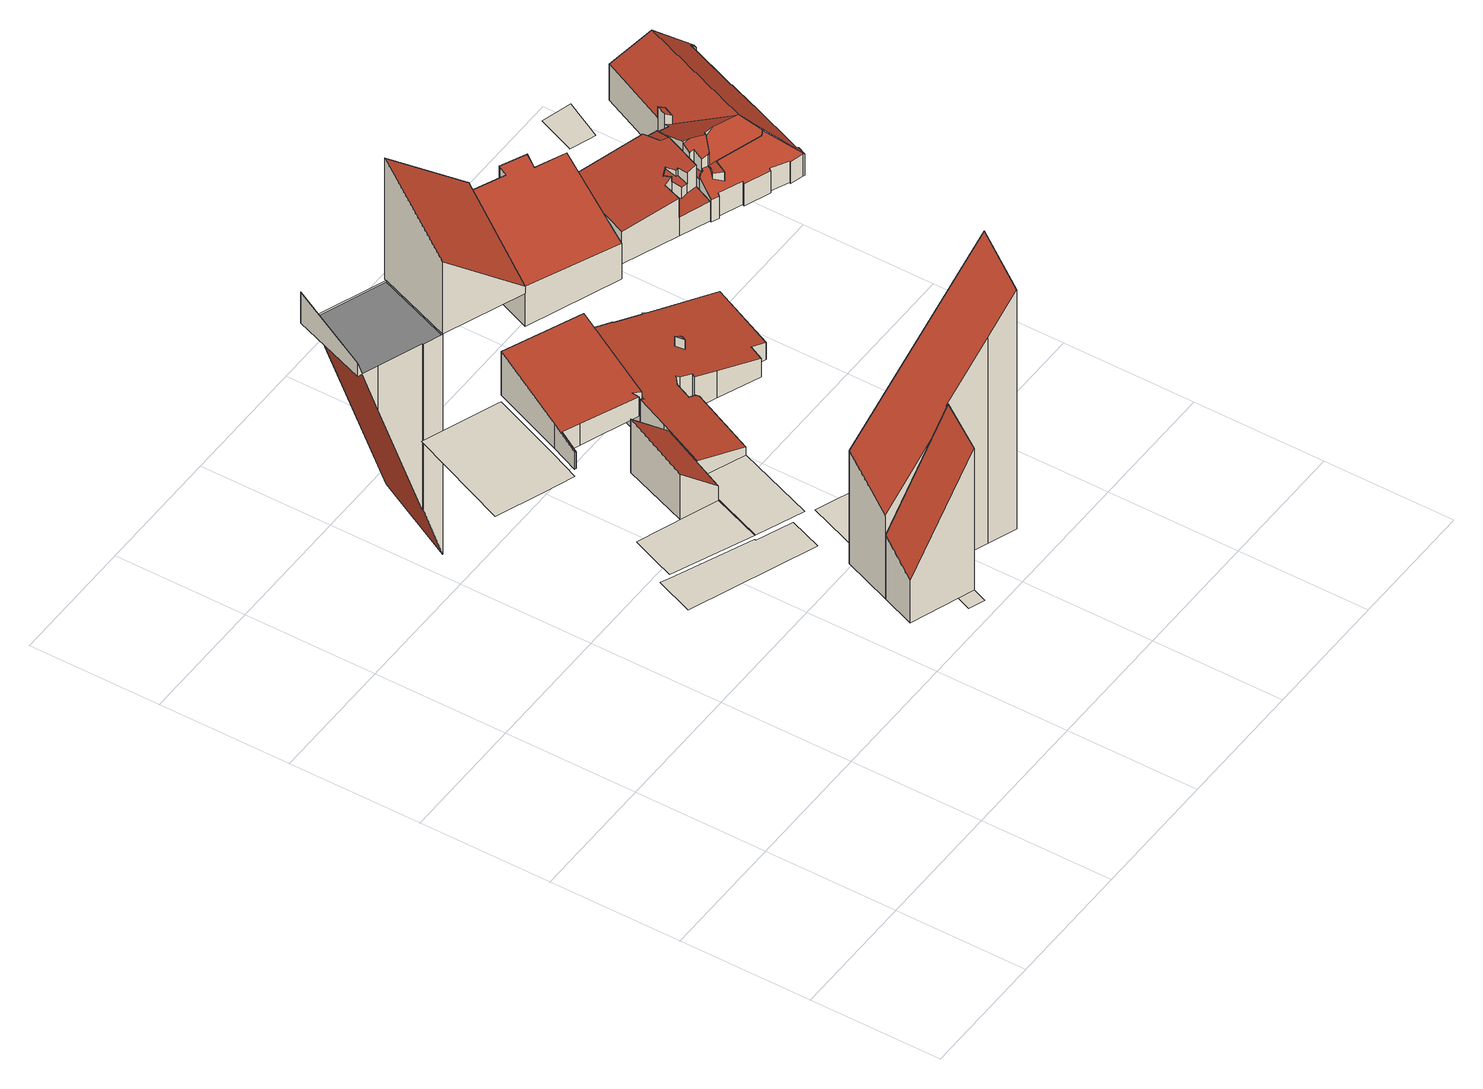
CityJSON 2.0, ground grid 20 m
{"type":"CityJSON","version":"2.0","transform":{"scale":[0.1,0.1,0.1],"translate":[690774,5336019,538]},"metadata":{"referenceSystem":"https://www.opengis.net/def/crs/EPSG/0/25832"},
"CityObjects":{
"building1":{"type":"Building","attributes":{"area_m2":55.53,"max_x":690797.88,"max_y":5336030,"min_x":690786.38,"min_y":5336021.5,"rf_extrusion_mode":"standard","rf_force_lod11":false,"rf_h_ground":576.33,"rf_h_pc_98p":0,"rf_h_roof_50p":599.58,"rf_h_roof_70p":599.72,"rf_h_roof_max":600.33,"rf_h_roof_min":599.33,"rf_is_glass_roof":false,"rf_nodata_frac":0.891,"rf_nodata_r":0,"rf_pc_select":"_HIGHEST_YET_INSUFFICIENT_COVERAGE","rf_pc_year":2026,"rf_pointcloud_unusable":false,"rf_pt_density":23.67,"rf_ridgelines":0,"rf_rmse_lod22":2.64,"rf_roof_planes":1,"rf_roof_type":"slanted","rf_success":true,"rf_t_run":1,"rf_volume_lod22":1007.34,"source_file":"690_5336.gml"},"children":["building1-1"]},
"building1-1":{"type":"BuildingPart","parents":["building1"],"geometry":[{"type":"Solid","lod":"2.2","boundaries":[[[[0,1,2,3]],[[4,2,1,5]],[[6,3,2,4]],[[7,0,3,6]],[[5,1,0,7]],[[5,7,6,4]]]],"semantics":{"surfaces":[{"type":"GroundSurface"},{"type":"WallSurface","on_footprint_edge":true},{"type":"RoofSurface","rf_azimuth":268.83,"rf_h_roof_50p":594.43,"rf_h_roof_70p":598.14,"rf_h_roof_max":604.79,"rf_h_roof_min":584.13,"rf_slope":61.91}],"values":[[0,1,1,1,1,2]]}}]},
"building2":{"type":"Building","attributes":{"area_m2":118.25,"max_x":690795.81,"max_y":5336057,"min_x":690774.81,"min_y":5336044,"rf_extrusion_mode":"skip","rf_force_lod11":false,"rf_h_ground":573.92,"rf_h_pc_98p":0,"rf_h_roof_50p":0,"rf_h_roof_70p":0,"rf_h_roof_max":0,"rf_h_roof_min":0,"rf_is_glass_roof":false,"rf_nodata_frac":0.964,"rf_nodata_r":0,"rf_pc_select":"_HIGHEST_YET_INSUFFICIENT_COVERAGE","rf_pc_year":2026,"rf_pointcloud_unusable":true,"rf_pt_density":4,"rf_roof_planes":0,"rf_roof_type":"no points","rf_success":true,"rf_t_run":0,"source_file":"690_5336.gml"},"geometry":[{"type":"MultiSurface","lod":"0","boundaries":[[[8,9,10,11,12,13,14]]]}]},
"building3":{"type":"Building","attributes":{"area_m2":5.8,"max_x":690795.94,"max_y":5336022.5,"min_x":690792.81,"min_y":5336019,"rf_extrusion_mode":"skip","rf_force_lod11":false,"rf_h_ground":576.33,"rf_h_pc_98p":0,"rf_h_roof_50p":0,"rf_h_roof_70p":0,"rf_h_roof_max":0,"rf_h_roof_min":0,"rf_is_glass_roof":false,"rf_nodata_frac":0.625,"rf_nodata_r":0,"rf_pc_select":"_HIGHEST_YET_INSUFFICIENT_COVERAGE","rf_pc_year":2026,"rf_pointcloud_unusable":true,"rf_pt_density":60.44,"rf_roof_planes":0,"rf_roof_type":"no planes","rf_success":true,"rf_t_run":0,"source_file":"690_5336.gml"},"geometry":[{"type":"MultiSurface","lod":"0","boundaries":[[[3,15,16,17]]]}]},
"building4":{"type":"Building","attributes":{"area_m2":101.1,"max_x":690793.38,"max_y":5336063.5,"min_x":690778.38,"min_y":5336051.5,"rf_extrusion_mode":"skip","rf_force_lod11":false,"rf_h_ground":574.58,"rf_h_pc_98p":0,"rf_h_roof_50p":0,"rf_h_roof_70p":0,"rf_h_roof_max":0,"rf_h_roof_min":0,"rf_is_glass_roof":false,"rf_nodata_frac":0.943,"rf_nodata_r":0,"rf_pc_select":"_HIGHEST_YET_INSUFFICIENT_COVERAGE","rf_pc_year":2026,"rf_pointcloud_unusable":true,"rf_pt_density":4,"rf_roof_planes":0,"rf_roof_type":"no points","rf_success":true,"rf_t_run":2,"source_file":"690_5336.gml"},"geometry":[{"type":"MultiSurface","lod":"0","boundaries":[[[18,19,20,21,22]]]}]},
"building5":{"type":"Building","attributes":{"area_m2":160.46,"max_x":690811.12,"max_y":5336037.5,"min_x":690788.38,"min_y":5336023,"rf_extrusion_mode":"standard","rf_force_lod11":false,"rf_h_ground":576.33,"rf_h_pc_98p":0,"rf_h_roof_50p":600.72,"rf_h_roof_70p":602.12,"rf_h_roof_max":603.88,"rf_h_roof_min":599.97,"rf_is_glass_roof":false,"rf_nodata_frac":0.939,"rf_nodata_r":0,"rf_pc_select":"_HIGHEST_YET_INSUFFICIENT_COVERAGE","rf_pc_year":2026,"rf_pointcloud_unusable":false,"rf_pt_density":22.15,"rf_ridgelines":0,"rf_rmse_lod22":4.76,"rf_roof_planes":2,"rf_roof_type":"slanted","rf_success":true,"rf_t_run":2,"rf_volume_lod22":4947.02,"source_file":"690_5336.gml"},"children":["building5-1"]},
"building5-1":{"type":"BuildingPart","parents":["building5"],"geometry":[{"type":"Solid","lod":"2.2","boundaries":[[[[23,24,25,26,27,28,29]],[[30,24,23,31]],[[31,23,29,32]],[[32,29,28,33]],[[33,28,27,34]],[[34,27,26,35]],[[35,26,25,36]],[[36,25,24,30]],[[36,30,31,32,33,34,35]]]],"semantics":{"surfaces":[{"type":"GroundSurface"},{"type":"WallSurface","on_footprint_edge":true},{"type":"RoofSurface","rf_azimuth":262.92,"rf_h_roof_50p":607,"rf_h_roof_70p":612.78,"rf_h_roof_max":623.7,"rf_h_roof_min":591.3,"rf_slope":55.51}],"values":[[0,1,1,1,1,1,1,1,2]]}}]},
"building6":{"type":"Building","attributes":{"area_m2":212.73,"max_x":690792.81,"max_y":5336096.5,"min_x":690774.56,"min_y":5336076.5,"rf_extrusion_mode":"skip","rf_force_lod11":false,"rf_h_ground":575.17,"rf_h_pc_98p":0,"rf_h_roof_50p":0,"rf_h_roof_70p":0,"rf_h_roof_max":0,"rf_h_roof_min":0,"rf_is_glass_roof":false,"rf_nodata_frac":0.924,"rf_nodata_r":0,"rf_pc_select":"_HIGHEST_YET_INSUFFICIENT_COVERAGE","rf_pc_year":2026,"rf_pointcloud_unusable":true,"rf_pt_density":8.12,"rf_roof_planes":0,"rf_roof_type":"no planes","rf_success":true,"rf_t_run":1,"source_file":"690_5336.gml"},"geometry":[{"type":"MultiSurface","lod":"0","boundaries":[[[37,38,39,40,41,42,43,44]]]}]},
"building7":{"type":"Building","attributes":{"area_m2":65.28,"max_x":690797.19,"max_y":5336071,"min_x":690787.69,"min_y":5336059,"rf_extrusion_mode":"standard","rf_force_lod11":false,"rf_h_ground":574.62,"rf_h_pc_98p":0,"rf_h_roof_50p":578.53,"rf_h_roof_70p":578.67,"rf_h_roof_max":578.78,"rf_h_roof_min":578.42,"rf_is_glass_roof":false,"rf_nodata_frac":0.9,"rf_nodata_r":0,"rf_pc_select":"_HIGHEST_YET_INSUFFICIENT_COVERAGE","rf_pc_year":2026,"rf_pointcloud_unusable":false,"rf_pt_density":12.77,"rf_ridgelines":0,"rf_rmse_lod22":1.02,"rf_roof_planes":1,"rf_roof_type":"slanted","rf_success":true,"rf_t_run":3,"rf_volume_lod22":390.44,"source_file":"690_5336.gml"},"children":["building7-1"]},
"building7-1":{"type":"BuildingPart","parents":["building7"],"geometry":[{"type":"Solid","lod":"2.2","boundaries":[[[[20,45,46,47]],[[48,20,47,49]],[[49,47,46,50]],[[50,46,45,51]],[[51,45,20,48]],[[51,48,49,50]]]],"semantics":{"surfaces":[{"type":"GroundSurface"},{"type":"WallSurface","on_footprint_edge":true},{"type":"RoofSurface","rf_azimuth":119.1,"rf_h_roof_50p":580.71,"rf_h_roof_70p":581.91,"rf_h_roof_max":584.17,"rf_h_roof_min":577.2,"rf_slope":42.78}],"values":[[0,1,1,1,1,2]]}}]},
"building8":{"type":"Building","attributes":{"area_m2":98.35,"max_x":690802.12,"max_y":5336063,"min_x":690790.44,"min_y":5336048.5,"rf_extrusion_mode":"skip","rf_force_lod11":false,"rf_h_ground":574.88,"rf_h_pc_98p":0,"rf_h_roof_50p":0,"rf_h_roof_70p":0,"rf_h_roof_max":0,"rf_h_roof_min":0,"rf_is_glass_roof":false,"rf_nodata_frac":0.88,"rf_nodata_r":0,"rf_pc_select":"_HIGHEST_YET_INSUFFICIENT_COVERAGE","rf_pc_year":2026,"rf_pointcloud_unusable":true,"rf_pt_density":71.15,"rf_roof_planes":0,"rf_roof_type":"no planes","rf_success":true,"rf_t_run":1,"source_file":"690_5336.gml"},"geometry":[{"type":"MultiSurface","lod":"0","boundaries":[[[52,53,54,55]]]}]},
"building9":{"type":"Building","attributes":{"area_m2":113.41,"max_x":690807.62,"max_y":5336048,"min_x":690794.75,"min_y":5336033,"rf_extrusion_mode":"skip","rf_force_lod11":false,"rf_h_ground":573.83,"rf_h_pc_98p":0,"rf_h_roof_50p":0,"rf_h_roof_70p":0,"rf_h_roof_max":0,"rf_h_roof_min":0,"rf_is_glass_roof":false,"rf_nodata_frac":0.936,"rf_nodata_r":0,"rf_pc_select":"_HIGHEST_YET_INSUFFICIENT_COVERAGE","rf_pc_year":2026,"rf_pointcloud_unusable":true,"rf_pt_density":4,"rf_roof_planes":0,"rf_roof_type":"no points","rf_success":true,"rf_t_run":0,"source_file":"690_5336.gml"},"geometry":[{"type":"MultiSurface","lod":"0","boundaries":[[[56,57,58,59]]]}]},
"building10":{"type":"Building","attributes":{"area_m2":12.14,"max_x":690798.31,"max_y":5336073,"min_x":690793.38,"min_y":5336069,"rf_extrusion_mode":"skip","rf_force_lod11":false,"rf_h_ground":574.62,"rf_h_pc_98p":0,"rf_h_roof_50p":0,"rf_h_roof_70p":0,"rf_h_roof_max":0,"rf_h_roof_min":0,"rf_is_glass_roof":false,"rf_nodata_frac":0.854,"rf_nodata_r":0,"rf_pc_select":"_HIGHEST_YET_INSUFFICIENT_COVERAGE","rf_pc_year":2026,"rf_pointcloud_unusable":true,"rf_pt_density":10.29,"rf_roof_planes":0,"rf_roof_type":"no points","rf_success":true,"rf_t_run":0,"source_file":"690_5336.gml"},"geometry":[{"type":"MultiSurface","lod":"0","boundaries":[[[60,47,61,62,63,64]]]}]},
"building11":{"type":"Building","attributes":{"area_m2":177.84,"max_x":690805,"max_y":5336092,"min_x":690786.44,"min_y":5336074.5,"rf_extrusion_mode":"standard","rf_force_lod11":false,"rf_h_ground":576.53,"rf_h_pc_98p":0,"rf_h_roof_50p":581.47,"rf_h_roof_70p":581.97,"rf_h_roof_max":582.38,"rf_h_roof_min":578.97,"rf_is_glass_roof":false,"rf_nodata_frac":0.756,"rf_nodata_r":0,"rf_pc_select":"_HIGHEST_YET_INSUFFICIENT_COVERAGE","rf_pc_year":2026,"rf_pointcloud_unusable":false,"rf_pt_density":67.51,"rf_ridgelines":0,"rf_rmse_lod22":0.974,"rf_roof_planes":10,"rf_roof_type":"slanted","rf_success":true,"rf_t_run":8,"rf_volume_lod22":980.5,"source_file":"690_5336.gml"},"children":["building11-1"]},
"building11-1":{"type":"BuildingPart","parents":["building11"],"geometry":[{"type":"Solid","lod":"2.2","boundaries":[[[[65,66,67,68,69,70,71,72,73,74]],[[75,73,72,76]],[[76,72,71,77]],[[78,69,68,79]],[[80,70,69,78]],[[81,65,74,82]],[[77,71,70,80]],[[83,84,82,85]],[[86,87,84,83]],[[87,66,65,81]],[[79,68,67,88]],[[85,82,74,73,75]],[[88,67,66,87,86]],[[87,81,82,84]],[[88,86,83,85,75,76,77,80,78,79]]]],"semantics":{"surfaces":[{"type":"GroundSurface"},{"type":"WallSurface","on_footprint_edge":true},{"type":"WallSurface","on_footprint_edge":false},{"type":"RoofSurface","rf_azimuth":200.66,"rf_h_roof_50p":578.84,"rf_h_roof_70p":578.84,"rf_h_roof_max":579,"rf_h_roof_min":578.84,"rf_slope":43.45},{"type":"RoofSurface","rf_azimuth":193.33,"rf_h_roof_50p":582.1,"rf_h_roof_70p":582.88,"rf_h_roof_max":584.27,"rf_h_roof_min":579.76,"rf_slope":15.99}],"values":[[0,1,1,1,1,1,1,2,2,1,1,1,1,3,4]]}}]},
"building12":{"type":"Building","attributes":{"area_m2":165.88,"max_x":690801.81,"max_y":5336120.5,"min_x":690784.88,"min_y":5336104,"rf_extrusion_mode":"standard","rf_force_lod11":false,"rf_h_ground":577.22,"rf_h_pc_98p":0,"rf_h_roof_50p":0,"rf_h_roof_70p":0,"rf_h_roof_max":0,"rf_h_roof_min":0,"rf_is_glass_roof":false,"rf_nodata_frac":0.884,"rf_nodata_r":0,"rf_pc_select":"_HIGHEST_YET_INSUFFICIENT_COVERAGE","rf_pc_year":2026,"rf_pointcloud_unusable":false,"rf_pt_density":37.77,"rf_ridgelines":0,"rf_rmse_lod22":0.595,"rf_roof_planes":3,"rf_roof_type":"slanted","rf_success":true,"rf_t_run":4,"rf_volume_lod22":-2793.19,"source_file":"690_5336.gml"},"children":["building12-1"]},
"building12-1":{"type":"BuildingPart","parents":["building12"],"geometry":[{"type":"MultiSurface","lod":"2.2","boundaries":[[[89,90,91,92,93,94,95]],[[89,96,97,90]],[[98,91,99]],[[90,97,99]],[[100,92,91,98]],[[101,93,102]],[[92,100,102]],[[95,103,96,89]],[[94,104,103,95]],[[93,101,104,94]],[[104,101,102,100,98,99,97,96,103]]],"semantics":{"surfaces":[{"type":"GroundSurface"},{"type":"WallSurface","on_footprint_edge":true},{"type":"RoofSurface","rf_azimuth":115.22,"rf_h_roof_50p":560.67,"rf_h_roof_70p":569.29,"rf_h_roof_max":583.35,"rf_h_roof_min":538.39,"rf_slope":72.05}],"values":[0,1,1,1,1,1,1,1,1,1,2]}}]},
"building13":{"type":"Building","attributes":{"area_m2":359.8,"max_x":690824.88,"max_y":5336087.5,"min_x":690795,"min_y":5336060.5,"rf_extrusion_mode":"standard","rf_force_lod11":false,"rf_h_ground":571.83,"rf_h_pc_98p":0,"rf_h_roof_50p":578.17,"rf_h_roof_70p":578.33,"rf_h_roof_max":578.92,"rf_h_roof_min":577.83,"rf_is_glass_roof":false,"rf_nodata_frac":0.734,"rf_nodata_r":0,"rf_pc_select":"_HIGHEST_YET_INSUFFICIENT_COVERAGE","rf_pc_year":2026,"rf_pointcloud_unusable":false,"rf_pt_density":56.05,"rf_ridgelines":0,"rf_rmse_lod22":1.86,"rf_roof_planes":23,"rf_roof_type":"slanted","rf_success":true,"rf_t_run":21,"rf_volume_lod22":2112.48,"source_file":"690_5336.gml"},"children":["building13-1"]},
"building13-1":{"type":"BuildingPart","parents":["building13"],"geometry":[{"type":"Solid","lod":"2.2","boundaries":[[[[105,106,107,108,109,110,111,112,113,114,115,116,117,118,119,120,121,122,123,124,125,126,127,128,129]],[[130,113,112,131]],[[132,114,113,130]],[[133,121,120,134]],[[135,122,121,133]],[[136,118,117,137]],[[138,119,118,136]],[[134,120,119,138]],[[139,116,115,140]],[[140,115,114,132]],[[141,106,105,142]],[[137,117,116,139]],[[143,109,108,144]],[[142,105,129,145]],[[131,112,111,146]],[[147,110,109,143]],[[146,111,110,147]],[[144,108,107,148]],[[148,107,106,141]],[[145,129,128,149]],[[149,128,127,150]],[[150,127,126,151]],[[151,126,125,152]],[[153,123,122,135]],[[154,124,123,153]],[[152,125,124,154]],[[155,156,157,158]],[[159,160,156,155]],[[158,157,161,162]],[[162,161,160,159]],[[152,154,153,135,133,134,138,136,137,139,140,132,130,131,146,147,143,144,148,141,142,145,149,150,151],[157,156,160,161]],[[162,159,155,158]]]],"semantics":{"surfaces":[{"type":"GroundSurface"},{"type":"WallSurface","on_footprint_edge":true},{"type":"WallSurface","on_footprint_edge":false},{"type":"RoofSurface","rf_azimuth":136.5,"rf_h_roof_50p":577.8,"rf_h_roof_70p":578.48,"rf_h_roof_max":580.65,"rf_h_roof_min":574.79,"rf_slope":13.9},{"type":"RoofSurface","rf_azimuth":100.61,"rf_h_roof_50p":578.94,"rf_h_roof_70p":579.19,"rf_h_roof_max":579.52,"rf_h_roof_min":578.91,"rf_slope":29.37}],"values":[[0,1,1,1,1,1,1,1,1,1,1,1,1,1,1,1,1,1,1,1,1,1,1,1,1,1,2,2,2,2,3,4]]}}]},
"building14":{"type":"Building","attributes":{"area_m2":167.84,"max_x":690814.25,"max_y":5336116,"min_x":690797.38,"min_y":5336099.5,"rf_extrusion_mode":"standard","rf_force_lod11":false,"rf_h_ground":577.33,"rf_h_pc_98p":0,"rf_h_roof_50p":0,"rf_h_roof_70p":0,"rf_h_roof_max":0,"rf_h_roof_min":0,"rf_is_glass_roof":false,"rf_nodata_frac":0.875,"rf_nodata_r":0,"rf_pc_select":"_HIGHEST_YET_INSUFFICIENT_COVERAGE","rf_pc_year":2026,"rf_pointcloud_unusable":false,"rf_pt_density":38.48,"rf_ridgelines":0,"rf_rmse_lod22":4.54,"rf_roof_planes":4,"rf_roof_type":"slanted","rf_success":true,"rf_t_run":3,"rf_volume_lod22":1890.46,"source_file":"690_5336.gml"},"children":["building14-1"]},
"building14-1":{"type":"BuildingPart","parents":["building14"],"geometry":[{"type":"Solid","lod":"2.2","boundaries":[[[[163,164,165,166]],[[167,164,163,168]],[[168,163,166,169]],[[170,165,164,167]],[[169,166,165,170]],[[169,170,167,168]]]],"semantics":{"surfaces":[{"type":"GroundSurface"},{"type":"WallSurface","on_footprint_edge":true},{"type":"RoofSurface","rf_azimuth":148.39,"rf_h_roof_50p":588.82,"rf_h_roof_70p":591.28,"rf_h_roof_max":598.92,"rf_h_roof_min":579.23,"rf_slope":47.84}],"values":[[0,1,1,1,1,2]]}}]},
"building15":{"type":"Building","attributes":{"area_m2":195.93,"max_x":690828.19,"max_y":5336111,"min_x":690809.56,"min_y":5336094,"rf_extrusion_mode":"standard","rf_force_lod11":false,"rf_h_ground":571.53,"rf_h_pc_98p":0,"rf_h_roof_50p":0,"rf_h_roof_70p":0,"rf_h_roof_max":0,"rf_h_roof_min":0,"rf_is_glass_roof":false,"rf_nodata_frac":0.843,"rf_nodata_r":0,"rf_pc_select":"_HIGHEST_YET_INSUFFICIENT_COVERAGE","rf_pc_year":2026,"rf_pointcloud_unusable":false,"rf_pt_density":32.72,"rf_ridgelines":0,"rf_rmse_lod22":0.776,"rf_roof_planes":8,"rf_roof_type":"slanted","rf_success":true,"rf_t_run":6,"rf_volume_lod22":1990.58,"source_file":"690_5336.gml"},"children":["building15-1"]},
"building15-1":{"type":"BuildingPart","parents":["building15"],"geometry":[{"type":"Solid","lod":"2.2","boundaries":[[[[171,172,173,174,175,176,177,178]],[[179,177,176,180]],[[181,178,177,179]],[[180,176,175,182]],[[182,175,174,183]],[[168,172,171,184]],[[183,174,173,185]],[[185,173,172,168]],[[184,171,178,181]],[[184,181,179,180,182,183,185,168]]]],"semantics":{"surfaces":[{"type":"GroundSurface"},{"type":"WallSurface","on_footprint_edge":true},{"type":"RoofSurface","rf_azimuth":195.29,"rf_h_roof_50p":581.8,"rf_h_roof_70p":583.2,"rf_h_roof_max":585.88,"rf_h_roof_min":577.99,"rf_slope":28.22}],"values":[[0,1,1,1,1,1,1,1,1,2]]}}]},
"building16":{"type":"Building","attributes":{"area_m2":160.98,"max_x":690840.81,"max_y":5336104.5,"min_x":690823.75,"min_y":5336088.5,"rf_extrusion_mode":"standard","rf_force_lod11":false,"rf_h_ground":574.08,"rf_h_pc_98p":0,"rf_h_roof_50p":581.28,"rf_h_roof_70p":581.47,"rf_h_roof_max":582.08,"rf_h_roof_min":577.38,"rf_h_roof_ridge":581.54,"rf_is_glass_roof":false,"rf_nodata_frac":0.606,"rf_nodata_r":0,"rf_pc_select":"_HIGHEST_YET_INSUFFICIENT_COVERAGE","rf_pc_year":2026,"rf_pointcloud_unusable":false,"rf_pt_density":96.79,"rf_ridgelines":2,"rf_rmse_lod22":0.918,"rf_roof_planes":15,"rf_roof_type":"slanted","rf_success":true,"rf_t_run":22,"rf_volume_lod22":1048.97,"source_file":"690_5336.gml"},"children":["building16-1"]},
"building16-1":{"type":"BuildingPart","parents":["building16"],"geometry":[{"type":"Solid","lod":"2.2","boundaries":[[[[186,187,188,189,190,191,192,193]],[[194,195,190,189,196]],[[197,191,190,195]],[[198,199,200,201]],[[196,189,188,202]],[[203,204,205,206]],[[201,200,204,203]],[[207,192,191,197]],[[208,209,210,211]],[[195,194,212]],[[213,214,199,198]],[[211,210,215,214,213]],[[214,215,216,217]],[[206,205,218,219]],[[219,218,220,221,222]],[[217,216,220,218]],[[222,221,193,192,207]],[[223,186,193,221]],[[202,188,187,209,208]],[[209,187,186,223]],[[212,207,197,195]],[[217,218,205,204,200,199,214]],[[202,208,211,213,198,201,203,206,219,222,207,212,194,196]],[[209,223,221,220,216,215,210]]]],"semantics":{"surfaces":[{"type":"GroundSurface"},{"type":"WallSurface","on_footprint_edge":true},{"type":"WallSurface","on_footprint_edge":false},{"type":"RoofSurface","rf_azimuth":12.9,"rf_h_roof_50p":581.4,"rf_h_roof_70p":581.65,"rf_h_roof_max":581.91,"rf_h_roof_min":581.04,"rf_slope":16.35},{"type":"RoofSurface","rf_azimuth":164.51,"rf_h_roof_50p":580.85,"rf_h_roof_70p":581.26,"rf_h_roof_max":581.36,"rf_h_roof_min":579.78,"rf_slope":27.26},{"type":"RoofSurface","rf_azimuth":263.77,"rf_h_roof_50p":580.85,"rf_h_roof_70p":581.21,"rf_h_roof_max":581.91,"rf_h_roof_min":579.88,"rf_slope":7.1},{"type":"RoofSurface","rf_azimuth":207.68,"rf_h_roof_50p":577.67,"rf_h_roof_70p":577.74,"rf_h_roof_max":581.47,"rf_h_roof_min":577.46,"rf_slope":6.54}],"values":[[0,1,1,2,1,2,2,1,2,2,2,2,2,2,2,2,1,1,1,1,3,4,5,6]]}}]},
"building17":{"type":"Building","attributes":{"area_m2":28.83,"max_x":690843.75,"max_y":5336116,"min_x":690836.75,"min_y":5336109,"rf_extrusion_mode":"skip","rf_force_lod11":false,"rf_h_ground":575.53,"rf_h_pc_98p":0,"rf_h_roof_50p":0,"rf_h_roof_70p":0,"rf_h_roof_max":0,"rf_h_roof_min":0,"rf_is_glass_roof":false,"rf_nodata_frac":0.939,"rf_nodata_r":0,"rf_pc_select":"_HIGHEST_YET_INSUFFICIENT_COVERAGE","rf_pc_year":2026,"rf_pointcloud_unusable":true,"rf_pt_density":4,"rf_roof_planes":0,"rf_roof_type":"no points","rf_success":true,"rf_t_run":0,"source_file":"690_5336.gml"},"geometry":[{"type":"MultiSurface","lod":"0","boundaries":[[[224,225,226,227,228,229]]]}]},
"building18":{"type":"Building","attributes":{"area_m2":337.88,"max_x":690859.69,"max_y":5336112,"min_x":690836.62,"min_y":5336083,"rf_extrusion_mode":"standard","rf_force_lod11":false,"rf_h_ground":574.08,"rf_h_pc_98p":0,"rf_h_roof_50p":581.62,"rf_h_roof_70p":582.47,"rf_h_roof_max":583.58,"rf_h_roof_min":578.38,"rf_h_roof_ridge":583.66,"rf_is_glass_roof":false,"rf_nodata_frac":0,"rf_nodata_r":0,"rf_pc_select":"PREFERRED_AND_LATEST","rf_pc_year":2026,"rf_pointcloud_unusable":false,"rf_pt_density":1212.96,"rf_ridgelines":11,"rf_rmse_lod22":1.28,"rf_roof_planes":37,"rf_roof_type":"slanted","rf_success":true,"rf_t_run":202,"rf_volume_lod22":2442.26,"source_file":"690_5336.gml"},"children":["building18-1"]},
"building18-1":{"type":"BuildingPart","parents":["building18"],"geometry":[{"type":"Solid","lod":"2.2","boundaries":[[[[230,231,232,233,234,235,236,237,238,239,240,241,242,243,244,245,191,246,247,248,249,250,251,252,253,254,255,256,257,258]],[[259,252,251,260]],[[261,253,252,259]],[[260,251,250,262]],[[262,250,249,263]],[[264,265,266,267]],[[267,266,268,269,270]],[[271,238,237,272]],[[272,237,236,273]],[[274,246,191,275]],[[265,247,246,274]],[[276,242,241,277]],[[277,241,240,278]],[[279,280,243,242,276]],[[281,282,283]],[[273,236,235,284]],[[284,235,234,285]],[[286,287,288]],[[289,255,254,290]],[[290,254,253,261]],[[291,292,293,294]],[[292,295,296,297]],[[270,269,298,299]],[[263,249,248,298]],[[299,298,248,247,265,264]],[[278,240,239,300]],[[301,302,303,304]],[[305,306,295,292,291]],[[307,308,302,301]],[[309,244,243,280]],[[310,311,280,279]],[[282,245,244,309,312]],[[275,191,245,282,281]],[[312,309,306,305]],[[313,314,233,232,315]],[[316,314,313]],[[285,234,233,314]],[[315,232,231,317]],[[300,239,238,271]],[[288,287,318,316]],[[304,303,319,320]],[[321,322,308,307]],[[297,296,311,310]],[[293,322,321]],[[323,324,325,326]],[[294,293,324,323]],[[326,325,327,328]],[[328,327,329]],[[330,258,257,331]],[[332,230,258,330]],[[268,266,333]],[[320,319,318,287]],[[334,256,255,289]],[[331,257,256,334]],[[317,231,230,332]],[[299,264,267,270]],[[311,296,295,306,309,280]],[[324,293,321,307,301,304,335]],[[326,283,282,312,305,291,294,323]],[[318,319,303,302,308,322,293,292,297,310,279,276,277,278,300,271,272,273,284,285,314,316]],[[333,286,262,263,298,269,268]],[[320,287,286,329,327,325,324,335,304]],[[286,333,266,265,274,275,281,283,326,328,329]],[[317,332,330,331,334,289,290,261,259,260,262,286,288,316,313,315]]]],"semantics":{"surfaces":[{"type":"GroundSurface"},{"type":"WallSurface","on_footprint_edge":true},{"type":"WallSurface","on_footprint_edge":false},{"type":"RoofSurface","rf_azimuth":144.33,"rf_h_roof_50p":582.32,"rf_h_roof_70p":582.33,"rf_h_roof_max":582.36,"rf_h_roof_min":582.29,"rf_slope":5.58},{"type":"RoofSurface","rf_azimuth":290.33,"rf_h_roof_50p":579.69,"rf_h_roof_70p":579.78,"rf_h_roof_max":582.8,"rf_h_roof_min":579.45,"rf_slope":27.01},{"type":"RoofSurface","rf_azimuth":215.55,"rf_h_roof_50p":580.57,"rf_h_roof_70p":580.62,"rf_h_roof_max":580.7,"rf_h_roof_min":580.51,"rf_slope":4.64},{"type":"RoofSurface","rf_azimuth":248.26,"rf_h_roof_50p":583.12,"rf_h_roof_70p":583.4,"rf_h_roof_max":583.89,"rf_h_roof_min":582.47,"rf_slope":30.41},{"type":"RoofSurface","rf_azimuth":200.87,"rf_h_roof_50p":579.47,"rf_h_roof_70p":580.07,"rf_h_roof_max":581.24,"rf_h_roof_min":578.11,"rf_slope":39.23},{"type":"RoofSurface","rf_azimuth":291.19,"rf_h_roof_50p":582.08,"rf_h_roof_70p":582.68,"rf_h_roof_max":583.79,"rf_h_roof_min":580.18,"rf_slope":25.08},{"type":"RoofSurface","rf_azimuth":201.36,"rf_h_roof_50p":582.17,"rf_h_roof_70p":582.75,"rf_h_roof_max":583.81,"rf_h_roof_min":580.87,"rf_slope":43.83},{"type":"RoofSurface","rf_azimuth":22.65,"rf_h_roof_50p":582.39,"rf_h_roof_70p":582.87,"rf_h_roof_max":583.89,"rf_h_roof_min":580.33,"rf_slope":25.37},{"type":"RoofSurface","rf_azimuth":111.28,"rf_h_roof_50p":580.82,"rf_h_roof_70p":581.93,"rf_h_roof_max":583.78,"rf_h_roof_min":577.6,"rf_slope":42.34}],"values":[[0,1,1,1,1,2,2,1,1,1,1,1,1,1,2,1,1,2,1,1,2,2,2,1,1,1,2,2,2,1,2,1,1,2,1,2,1,1,1,2,2,2,2,2,2,2,2,2,1,1,2,2,1,1,1,3,4,5,6,7,8,9,10,11]]}}]}
},
"vertices":[
[124,59,383],[144,110,383],[238,76,383],[220,24,383],[238,76,672],[144,110,496],[220,24,634],[124,59,457],
[8,324,359],[199,251,359],[218,301,359],[164,323,359],[165,325,359],[44,376,359],[31,382,359],
[196,33,383],[188,11,383],[211,2,383],
[44,376,366],[165,325,366],[194,400,366],[72,445,366],[55,405,366],
[144,111,383],[173,185,383],[371,108,383],[345,41,383],[302,57,383],[241,81,383],[239,76,383],[173,185,584],[144,111,529],[239,76,659],[241,81,663],[302,57,748],[345,41,807],[371,108,856],
[6,619,372],[78,592,372],[124,575,372],[143,619,372],[188,730,372],[183,732,372],[163,740,372],[71,775,372],
[137,421,366],[175,522,366],[232,501,366],[194,400,391],[232,501,406],[175,522,461],[137,421,446],
[235,294,369],[281,415,369],[210,442,369],[164,323,369],
[291,139,358],[336,259,358],[254,291,358],[208,171,358],
[194,515,366],[243,532,366],[215,542,366],[211,531,366],[201,534,366],
[259,557,385],[252,560,385],[165,594,385],[139,604,385],[126,574,385],[124,575,385],[143,619,385],[188,730,385],[310,683,385],[261,562,385],[310,683,457],[188,730,462],[143,619,428],[126,574,415],[139,604,424],[124,575,415],[259,557,402],[261,562,408],[251,570,422],[251,570,411],[261,562,420],[252,560,419],[252,560,403],[165,594,423],
[205,862,392],[140,887,392],[109,898,392],[152,1014,392],[278,966,392],[234,850,392],[205,861,392],[205,862,99],[140,887,313],[109,898,415],[116,896,392],[152,1014,447],[278,966,31],[168,1008,392],[205,861,98],[234,850,2],
[315,543,338],[306,519,338],[316,515,338],[318,511,338],[281,415,338],[210,443,338],[236,512,338],[253,559,338],[259,557,338],[310,683,338],[352,667,338],[352,666,338],[395,649,338],[396,650,338],[401,647,338],[423,638,338],[509,605,338],[471,509,338],[449,517,338],[440,496,338],[376,522,338],[344,535,338],[347,541,338],[330,548,338],[327,553,338],[259,557,412],[253,559,414],[310,683,426],[509,605,378],[423,638,399],[471,509,368],[396,650,406],[395,649,406],[401,647,404],[352,666,416],[352,667,416],[306,519,398],[315,543,400],[281,415,383],[318,511,394],[327,553,400],[236,512,408],[210,443,400],[316,515,395],[330,548,399],[347,541,394],[344,535,394],[376,522,386],[449,517,373],[440,496,371],[379,573,412],[379,573,395],[385,581,395],[385,581,409],[375,586,415],[375,586,398],[385,584,396],[385,584,409],
[355,803,393],[234,850,393],[279,969,393],[403,921,393],[234,850,521],[355,803,406],[403,921,490],[279,969,607],
[497,748,335],[355,803,335],[403,921,335],[457,900,335],[461,912,335],[501,896,335],[494,880,335],[542,862,335],[494,880,466],[501,896,476],[542,862,463],[461,912,478],[457,900,471],[497,748,398],[403,921,474],
[627,697,361],[581,715,361],[497,748,361],[539,856,361],[647,814,361],[668,806,361],[659,781,361],[638,726,361],[647,814,438],[647,814,430],[539,856,425],[668,806,431],[602,753,432],[602,753,429],[616,759,430],[616,759,433],[497,748,418],[618,744,433],[618,744,422],[622,744,422],[622,744,434],[659,781,439],[581,715,428],[581,715,394],[590,742,397],[590,742,430],[649,788,438],[606,743,432],[606,743,423],[606,743,398],[610,730,397],[610,730,416],[621,729,414],[621,729,434],[621,729,398],[638,726,398],[638,726,436],[627,697,395],
[666,899,375],[698,958,375],[651,971,375],[628,915,375],[627,913,375],[658,902,375],
[766,657,361],[770,655,361],[764,642,361],[762,643,361],[742,649,361],[742,651,361],[714,664,361],[713,661,361],[674,676,361],[675,679,361],[639,693,361],[637,690,361],[626,695,361],[636,719,361],[644,740,361],[649,753,361],[685,799,361],[689,808,361],[695,823,361],[743,929,361],[800,901,361],[855,875,361],[857,874,361],[855,869,361],[847,872,361],[814,789,361],[816,788,361],[799,745,361],[801,745,361],[857,874,397],[855,875,399],[855,869,397],[800,901,455],[743,929,425],[689,808,443],[689,808,424],[693,799,427],[693,799,442],[693,799,426],[699,814,425],[699,814,443],[674,676,400],[713,661,400],[714,664,402],[685,799,429],[668,806,429],[626,695,400],[637,690,400],[639,693,403],[636,719,421],[636,719,416],[649,753,455],[649,753,451],[658,749,455],[742,651,400],[742,649,399],[730,721,455],[742,692,433],[742,692,435],[814,789,406],[847,872,406],[645,722,442],[645,722,426],[654,718,426],[654,718,446],[645,722,420],[644,720,420],[644,720,425],[695,823,423],[695,823,444],[675,679,402],[657,695,425],[657,695,409],[666,714,426],[666,714,427],[650,738,448],[650,738,419],[646,706,425],[646,706,415],[644,740,416],[638,720,423],[638,720,417],[644,740,445],[762,643,402],[762,643,400],[764,642,399],[762,645,402],[770,655,399],[742,692,432],[736,690,428],[736,690,429],[653,714,426],[653,714,422],[656,718,447],[656,718,426],[672,734,447],[672,734,459],[674,737,450],[674,737,458],[692,736,455],[801,745,402],[799,745,404],[766,657,402],[728,725,453],[816,788,404],[657,717,426]
]}
